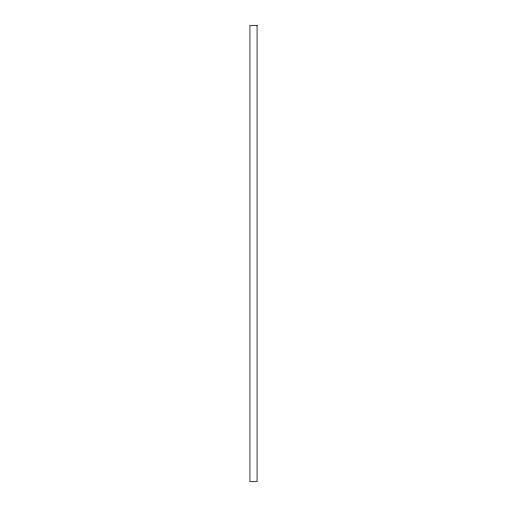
<?xml version="1.0" encoding="UTF-8"?>
<svg xmlns="http://www.w3.org/2000/svg" width="507" height="507" viewBox="0 0 507 507"><rect width="100%" height="100%" fill="white"/><g stroke="black" fill="none" stroke-linecap="round" stroke-linejoin="round"><path stroke-width="0.76" d="M257.062 25.35L249.938 25.35L249.938 481.65L257.062 481.65L257.062 25.35"/></g></svg>
